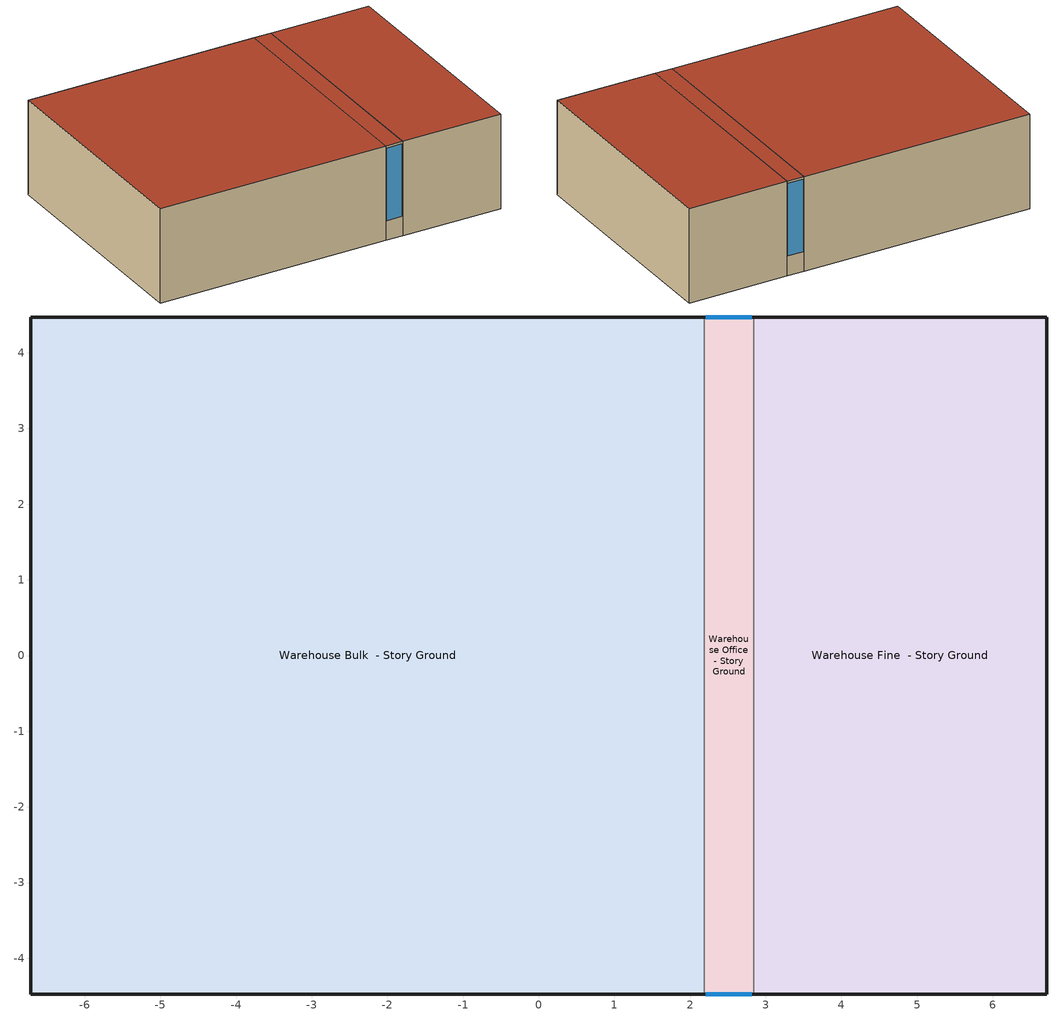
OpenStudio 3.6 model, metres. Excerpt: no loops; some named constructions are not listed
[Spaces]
Warehouse Bulk  - Story Ground
 floor ground (Foundation F 126 Perim 2673 Area 7956): -6.71,-4.47 -6.71,4.47 2.18,4.47 2.18,-4.47 z0
 wall outside: 2.18,4.47 -6.71,4.47 -6.71,-4.47 2.18,-4.47 z0:3.66
 wall to Warehouse Office  - Story Ground: 2.18,-4.47 2.18,4.47 z0:3.66
 roof outside: 2.18,-4.47 2.18,4.47 -6.71,4.47 -6.71,-4.47 z3.66
Warehouse Office  - Story Ground
 floor ground (Foundation F 126 Perim 131 Area 588): 2.18,-4.47 2.18,4.47 2.84,4.47 2.84,-4.47 z0
 wall outside: 2.84,4.47 2.18,4.47 / 2.18,-4.47 2.84,-4.47 z0:3.66
 wall to Warehouse Fine  - Story Ground: 2.84,-4.47 2.84,4.47 z0:3.66
 window: 2.21,-4.47 2.82,-4.47 / 2.82,4.47 2.21,4.47 z0.76:3.58
 roof outside: 2.84,-4.47 2.84,4.47 2.18,4.47 2.18,-4.47 z3.66
Warehouse Fine  - Story Ground
 floor ground (Foundation F 126 Perim 1668 Area 3459): 2.84,-4.47 2.84,4.47 6.71,4.47 6.71,-4.47 z0
 wall outside: 2.84,-4.47 6.71,-4.47 6.71,4.47 2.84,4.47 z0:3.66
 roof outside: 6.71,-4.47 6.71,4.47 2.84,4.47 2.84,-4.47 z3.66
[Schedule:Ruleset]
Name | Default Day Schedule | Summer Design Day Schedule | Winter Design Day Schedule
Clothing Schedule | Clothing Schedule Default Winter Clothes
Work Efficiency Schedule | Work Efficiency Schedule Default
Warehouse Fine Infil Schedule | Schedule Day 15
Warehouse Office_Plug_SCH | Warehouse Office_Plug_SCH Default | Warehouse Office_Plug_SCH Summer Design Day | Warehouse Office_Plug_SCH Winter Design Day
Warehouse Office Infil Schedule | Schedule Day 20
[Schedule:Day]
Clothing Schedule Default Winter Clothes; Warehouse Fine Infil Schedule Wknd Day; Warehouse Office_Plug_SCH Summer Design Day; Warehouse Office Infil Schedule Wknd Day; Building Hours of Operation NonResidential Saturday: 24, 0, 1
Clothing Schedule Summer Clothes: 24, 0, 0.5
Air Velocity Schedule Default: 24, 0, 0.2
Work Efficiency Schedule Default; Schedule Day 15; Warehouse Office_Plug_SCH Winter Design Day; Schedule Day 20; Building Hours of Operation NonResidential Sunday: 24, 0, 0
Warehouse BLDG_OCC_SCH WntrDsn|SmrDsn|Sat|Wkdy Day: Yes, 5, 30, 0, 5, 40, 0.0183333, 5, 50, 0.0366667, 6, 0, 0.055, 6, 10, 0.0733333, 6, 20, 0.0916667, 6, 30, 0.11, 6, 40, 0.126667, 6, 50, 0.143333, 7, 0, 0.16, 7, 10, 0.176667, 7, 20, 0.193333, 7, 30, 0.21, 7, 40, 0.341667, 7, 50, 0.473333, 8, 0, 0.605, 8, 9, 0.736667, 8, 19, 0.868333, 8, 29, 1, 8, 30, 1, 11, 30, 1, 11, 39, 0.921667, 11, 49, 0.843333, 11, 59, 0.765, 12, 9, 0.686667, 12, 19, 0.608333, 12, 29, 0.53, 12, 30, 0.53, 12, 39, 0.608333, 12, 49, 0.686667, 12, 59, 0.765, 13, 9, 0.843333, 13, 19, 0.921667, 13, 29, 1, 13, 30, 1, 16, 30, 1, 16, 40, 0.886667, 16, 50, 0.773333, 17, 0, 0.66, 17, 10, 0.546667, 17, 20, 0.433333, 17, 30, 0.32, 17, 40, 0.266667, 17, 50, 0.213333, 18, 0, 0.16, 18, 10, 0.106667, 18, 20, 0.0533333, 18, 30, 0, 24, 0, 0
Warehouse BLDG_LIGHT_STORAGE_SCH Sat|Wkdy Day; autogen Schedule Rule 22 1_day_sch: Yes, 6, 30, 0.1, 6, 40, 0.183333, 6, 50, 0.266667, 7, 0, 0.35, 7, 10, 0.433333, 7, 20, 0.516667, 7, 30, 0.6, 7, 40, 0.625, 7, 50, 0.65, 8, 0, 0.675, 8, 9, 0.7, 8, 19, 0.725, 8, 29, 0.75, 8, 30, 0.75, 8, 39, 0.766667, 8, 49, 0.783333, 8, 59, 0.8, 9, 9, 0.816667, 9, 19, 0.833333, 9, 29, 0.85, 9, 30, 0.85, 15, 30, 0.85, 15, 39, 0.833333, 15, 49, 0.816667, 15, 59, 0.8, 16, 9, 0.783333, 16, 19, 0.766667, 16, 30, 0.75, 16, 40, 0.725, 16, 50, 0.7, 17, 0, 0.675, 17, 10, 0.65, 17, 20, 0.625, 17, 30, 0.6, 17, 40, 0.516667, 17, 50, 0.433333, 18, 0, 0.35, 18, 10, 0.266667, 18, 20, 0.183333, 18, 30, 0.1, 24, 0, 0.1
Warehouse Bldg Equip Sun|Hol Day: Yes, 24, 0, 0
Warehouse Bulk Infil Schedule Wkdy Day: 8, 0, 0.765, 12, 0, 1, 13, 0, 0.765, 17, 0, 1, 24, 0, 0.765
Warehouse Bulk Infil Schedule Wknd Day: 24, 0, 0.765
Warehouse Fine Infil Schedule Wkdy Day; Warehouse Office Infil Schedule Wkdy Day: 9, 0, 1, 16, 0, 0.5, 24, 0, 1
Warehouse BLDG_LIGHT_OFFICE_SCH_2010 Sat|Wkdy Day; autogen Schedule Rule 29 1_day_sch: Yes, 5, 30, 0.18, 5, 40, 0.18279, 5, 50, 0.185581, 6, 0, 0.188371, 6, 10, 0.191161, 6, 20, 0.193952, 6, 30, 0.196742, 6, 40, 0.22383, 6, 50, 0.250917, 7, 0, 0.278005, 7, 10, 0.305093, 7, 20, 0.33218, 7, 30, 0.359268, 7, 40, 0.409166, 7, 50, 0.459065, 8, 0, 0.508963, 8, 9, 0.558861, 8, 19, 0.60876, 8, 29, 0.658658, 8, 30, 0.658658, 11, 30, 0.658658, 11, 39, 0.645827, 11, 49, 0.632996, 11, 59, 0.620165, 12, 9, 0.607334, 12, 19, 0.594503, 12, 29, 0.581672, 12, 30, 0.581672, 12, 39, 0.594503, 12, 49, 0.607334, 12, 59, 0.620165, 13, 9, 0.632996, 13, 19, 0.645827, 13, 29, 0.658658, 13, 30, 0.658658, 16, 30, 0.658658, 16, 40, 0.635847, 16, 50, 0.613037, 17, 0, 0.590226, 17, 10, 0.567415, 17, 20, 0.544605, 17, 30, 0.521794, 17, 40, 0.464828, 17, 50, 0.407863, 18, 0, 0.350897, 18, 10, 0.293931, 18, 20, 0.236966, 18, 30, 0.18, 24, 0, 0.18
Warehouse Office_Plug_SCH Default: Yes, 24, 0, 0.25545
Warehouse Office_Plug_SCH Sat|Wkdy Day; autogen Schedule Rule 30 1_day_sch: Yes, 5, 30, 0.25545, 5, 40, 0.261343, 5, 50, 0.267236, 6, 0, 0.273128, 6, 10, 0.279021, 6, 20, 0.284914, 6, 30, 0.290807, 6, 40, 0.323118, 6, 50, 0.35543, 7, 0, 0.387742, 7, 10, 0.420054, 7, 20, 0.452366, 7, 30, 0.484677, 7, 40, 0.565457, 7, 50, 0.646237, 8, 0, 0.727016, 8, 9, 0.807796, 8, 19, 0.888575, 8, 29, 0.969355, 8, 30, 0.969355, 11, 30, 0.969355, 11, 39, 0.959661, 11, 49, 0.949968, 11, 59, 0.940274, 12, 9, 0.930581, 12, 19, 0.920887, 12, 29, 0.911194, 12, 30, 0.911194, 12, 39, 0.920887, 12, 49, 0.930581, 12, 59, 0.940274, 13, 9, 0.949968, 13, 19, 0.959661, 13, 29, 0.969355, 13, 30, 0.969355, 16, 30, 0.969355, 16, 40, 0.888575, 16, 50, 0.807796, 17, 0, 0.727016, 17, 10, 0.646237, 17, 20, 0.565457, 17, 30, 0.484677, 17, 40, 0.446473, 17, 50, 0.408268, 18, 0, 0.370064, 18, 10, 0.331859, 18, 20, 0.293655, 18, 30, 0.25545, 24, 0, 0.25545
autogen Warehouse Bldg Equip 1_day_sch: Yes, 8, 0, 0.25, 12, 0, 1, 13, 0, 0.25, 17, 0, 1, 24, 0, 0.25
autogen Warehouse Bulk Storage Heating Setpoint Schedule 0_day_sch; autogen Warehouse Bulk Storage Heating Setpoint Schedule 1_day_sch: Yes, 24, 0, 10
autogen Warehouse Office Activity Schedule 0_day_sch; autogen Warehouse Office Activity Schedule 1_day_sch: Yes, 24, 0, 131.85
Schedule Day 4: 24, 0, 29.0122
Schedule Day 6: 24, 0, 20.7443
Schedule Day 25; Schedule Day 30; Schedule Day 35: 1, 0, 1, 2, 0, 1, 3, 0, 1, 4, 0, 1, 5, 0, 1, 6, 0, 0, 7, 0, 0, 8, 0, 0, 9, 0, 0, 10, 0, 0, 11, 0, 0, 12, 0, 0, 13, 0, 0, 14, 0, 0, 15, 0, 0, 16, 0, 0, 17, 0, 0, 18, 0, 0, 19, 0, 0, 20, 0, 0, 21, 0, 0, 22, 0, 0, 23, 0, 0, 24, 0, 0
Schedule Day 26; Schedule Day 27; Schedule Day 28; Schedule Day 31; Schedule Day 32; Schedule Day 33; Schedule Day 36; Schedule Day 37; Schedule Day 38; Schedule Day 46; Schedule Day 47; Schedule Day 48; Schedule Day 51; Schedule Day 52; Schedule Day 53; Schedule Day 56; Schedule Day 57; Schedule Day 58; Schedule Day 66; Schedule Day 67; Schedule Day 68; Schedule Day 80; Schedule Day 81; Schedule Day 82; Schedule Day 83; Schedule Day 84; Schedule Day 86; Schedule Day 87; Schedule Day 88; Schedule Day 101; Schedule Day 102; Schedule Day 103; Schedule Day 105; Schedule Day 106; Schedule Day 107; Schedule Day 108: 1, 0, 0, 2, 0, 0, 3, 0, 0, 4, 0, 0, 5, 0, 0, 6, 0, 0, 7, 0, 0, 8, 0, 0, 9, 0, 0, 10, 0, 0, 11, 0, 0, 12, 0, 0, 13, 0, 0, 14, 0, 0, 15, 0, 0, 16, 0, 0, 17, 0, 0, 18, 0, 0, 19, 0, 0, 20, 0, 0, 21, 0, 0, 22, 0, 0, 23, 0, 0, 24, 0, 0
Schedule Day 29: 1, 0, 1, 2, 0, 1, 3, 0, 1, 4, 0, 1, 5, 0, 1, 6, 0, 1, 7, 0, 1, 8, 0, 1, 9, 0, 1, 10, 0, 1, 11, 0, 1, 12, 0, 1, 13, 0, 1, 14, 0, 1, 15, 0, 1, 16, 0, 1, 17, 0, 1, 18, 0, 1, 19, 0, 1, 20, 0, 1, 21, 0, 1, 22, 0, 1, 23, 0, 1, 24, 0, 1
Schedule Day 34; Schedule Day 39: 1, 0, 1, 2, 0, 1, 3, 0, 1, 4, 0, 1, 5, 0, 1, 6, 0, 1, 7, 0, 1, 8, 0, 1, 9, 0, 1, 10, 0, 0.5, 11, 0, 0.5, 12, 0, 0.5, 13, 0, 0.5, 14, 0, 0.5, 15, 0, 0.5, 16, 0, 0.5, 17, 0, 1, 18, 0, 1, 19, 0, 1, 20, 0, 1, 21, 0, 1, 22, 0, 1, 23, 0, 1, 24, 0, 1
Schedule Day 45: 1, 0, 0.0327279, 2, 0, 0.065455, 3, 0, 0.0981822, 4, 0, 0.130909, 5, 0, 0.163636, 6, 0, 0, 7, 0, 0, 8, 0, 0, 9, 0, 0, 10, 0, 0, 11, 0, 0, 12, 0, 0, 13, 0, 0, 14, 0, 0, 15, 0, 0, 16, 0, 0, 17, 0, 0, 18, 0, 0, 19, 0, 0, 20, 0, 0, 21, 0, 0, 22, 0, 0, 23, 0, 0, 24, 0, 0
Schedule Day 49: 1, 0, 0.0327279, 2, 0, 0.065455, 3, 0, 0.0981822, 4, 0, 0.130909, 5, 0, 0.163636, 6, 0, 0.188371, 7, 0, 0.278005, 8, 0, 0.508963, 9, 0, 0.658658, 10, 0, 0.658658, 11, 0, 0.658658, 12, 0, 0.618882, 13, 0, 0.621448, 14, 0, 0.658658, 15, 0, 0.658658, 16, 0, 0.658658, 17, 0, 0.590226, 18, 0, 0.350897, 19, 0, 0.18, 20, 0, 0.18, 21, 0, 0.18, 22, 0, 0.18, 23, 0, 0.18, 24, 0, 0.18
Schedule Day 50: 1, 0, 0.0312507, 2, 0, 0.0625006, 3, 0, 0.0937505, 4, 0, 0.125, 5, 0, 0.15625, 6, 0, 0, 7, 0, 0, 8, 0, 0, 9, 0, 0, 10, 0, 0, 11, 0, 0, 12, 0, 0, 13, 0, 0, 14, 0, 0, 15, 0, 0, 16, 0, 0, 17, 0, 0, 18, 0, 0, 19, 0, 0, 20, 0, 0, 21, 0, 0, 22, 0, 0, 23, 0, 0, 24, 0, 0
Schedule Day 54: 1, 0, 0.0312507, 2, 0, 0.0625006, 3, 0, 0.0937505, 4, 0, 0.125, 5, 0, 0.15625, 6, 0, 0.1875, 7, 0, 0.21875, 8, 0, 0.25, 9, 0, 0.4375, 10, 0, 0.625, 11, 0, 0.8125, 12, 0, 1, 13, 0, 0.25, 14, 0, 0.4375, 15, 0, 0.625, 16, 0, 0.8125, 17, 0, 1, 18, 0, 0.892857, 19, 0, 0.785714, 20, 0, 0.678571, 21, 0, 0.571429, 22, 0, 0.464286, 23, 0, 0.357143, 24, 0, 0.25
Schedule Day 55: 1, 0, 0.0153849, 2, 0, 0.0307695, 3, 0, 0.046154, 4, 0, 0.0615386, 5, 0, 0.0769232, 6, 0, 0, 7, 0, 0, 8, 0, 0, 9, 0, 0, 10, 0, 0, 11, 0, 0, 12, 0, 0, 13, 0, 0, 14, 0, 0, 15, 0, 0, 16, 0, 0, 17, 0, 0, 18, 0, 0, 19, 0, 0, 20, 0, 0, 21, 0, 0, 22, 0, 0, 23, 0, 0, 24, 0, 0
Schedule Day 59: 1, 0, 0.0153849, 2, 0, 0.0307695, 3, 0, 0.046154, 4, 0, 0.0615386, 5, 0, 0.0769232, 6, 0, 0.0923077, 7, 0, 0.35, 8, 0, 0.675, 9, 0, 0.801667, 10, 0, 0.85, 11, 0, 0.85, 12, 0, 0.85, 13, 0, 0.85, 14, 0, 0.85, 15, 0, 0.85, 16, 0, 0.798333, 17, 0, 0.675, 18, 0, 0.35, 19, 0, 0.1, 20, 0, 0.1, 21, 0, 0.1, 22, 0, 0.1, 23, 0, 0.1, 24, 0, 0.1
Schedule Day 65: 1, 0, 0.7, 2, 0, 0.7, 3, 0, 0.7, 4, 0, 0.7, 5, 0, 0.7, 6, 0, 0, 7, 0, 0, 8, 0, 0, 9, 0, 0, 10, 0, 0, 11, 0, 0, 12, 0, 0, 13, 0, 0, 14, 0, 0, 15, 0, 0, 16, 0, 0, 17, 0, 0, 18, 0, 0, 19, 0, 0, 20, 0, 0, 21, 0, 0, 22, 0, 0, 23, 0, 0, 24, 0, 0
Schedule Day 69: 1, 0, 0.7, 2, 0, 0.7, 3, 0, 0.7, 4, 0, 0.7, 5, 0, 0.7, 6, 0, 0.7, 7, 0, 1, 8, 0, 1, 9, 0, 1, 10, 0, 1, 11, 0, 1, 12, 0, 1, 13, 0, 1, 14, 0, 1, 15, 0, 1, 16, 0, 1, 17, 0, 1, 18, 0, 1, 19, 0, 1, 20, 0, 1, 21, 0, 1, 22, 0, 1, 23, 0, 1, 24, 0, 1
Schedule Day 85: 1, 0, 0.0464464, 2, 0, 0.0928916, 3, 0, 0.139337, 4, 0, 0.185782, 5, 0, 0.232227, 6, 0, 0, 7, 0, 0, 8, 0, 0, 9, 0, 0, 10, 0, 0, 11, 0, 0, 12, 0, 0, 13, 0, 0, 14, 0, 0, 15, 0, 0, 16, 0, 0, 17, 0, 0, 18, 0, 0, 19, 0, 0, 20, 0, 0, 21, 0, 0, 22, 0, 0, 23, 0, 0, 24, 0, 0
Schedule Day 89: 1, 0, 0.0464464, 2, 0, 0.0928916, 3, 0, 0.139337, 4, 0, 0.185782, 5, 0, 0.232227, 6, 0, 0.273128, 7, 0, 0.387742, 8, 0, 0.727016, 9, 0, 0.969355, 10, 0, 0.969355, 11, 0, 0.969355, 12, 0, 0.939305, 13, 0, 0.941244, 14, 0, 0.969355, 15, 0, 0.969355, 16, 0, 0.969355, 17, 0, 0.727016, 18, 0, 0.370064, 19, 0, 0.25545, 20, 0, 0.25545, 21, 0, 0.25545, 22, 0, 0.25545, 23, 0, 0.25545, 24, 0, 0.25545
Schedule Day 100: 1, 0, 0.765, 2, 0, 0.765, 3, 0, 0.765, 4, 0, 0.765, 5, 0, 0.765, 6, 0, 0, 7, 0, 0, 8, 0, 0, 9, 0, 0, 10, 0, 0, 11, 0, 0, 12, 0, 0, 13, 0, 0, 14, 0, 0, 15, 0, 0, 16, 0, 0, 17, 0, 0, 18, 0, 0, 19, 0, 0, 20, 0, 0, 21, 0, 0, 22, 0, 0, 23, 0, 0, 24, 0, 0
Schedule Day 104: 1, 0, 0.765, 2, 0, 0.765, 3, 0, 0.765, 4, 0, 0.765, 5, 0, 0.765, 6, 0, 0.765, 7, 0, 0.765, 8, 0, 0.765, 9, 0, 1, 10, 0, 1, 11, 0, 1, 12, 0, 1, 13, 0, 0.765, 14, 0, 1, 15, 0, 1, 16, 0, 1, 17, 0, 1, 18, 0, 0.765, 19, 0, 0.765, 20, 0, 0.765, 21, 0, 0.765, 22, 0, 0.765, 23, 0, 0.765, 24, 0, 0.765
Schedule Day 109: 1, 0, 0, 2, 0, 0, 3, 0, 0, 4, 0, 0, 5, 0, 0, 6, 0, 0, 7, 0, 1, 8, 0, 1, 9, 0, 1, 10, 0, 1, 11, 0, 1, 12, 0, 1, 13, 0, 1, 14, 0, 1, 15, 0, 1, 16, 0, 1, 17, 0, 1, 18, 0, 1, 19, 0, 1, 20, 0, 1, 21, 0, 1, 22, 0, 1, 23, 0, 1, 24, 0, 1
[Schedule:Rule]
Schedule Rule 3: Schedule Ruleset=Clothing Schedule; Rule Order=0; Day Schedule=Clothing Schedule Summer Clothes; Date Specification Type=DateRange; Start Month=5; Start Day=1; End Month=9; End Day=30
Schedule Rule 27: Schedule Ruleset=Warehouse Fine Infil Schedule; Rule Order=6; Day Schedule=Warehouse Fine Infil Schedule Wkdy Day; Date Specification Type=DateRange; Start Month=1; Start Day=1; End Month=12; End Day=31; Apply Monday=Yes; Apply Tuesday=Yes; Apply Wednesday=Yes; Apply Thursday=Yes; Apply Friday=Yes
Schedule Rule 28: Schedule Ruleset=Warehouse Fine Infil Schedule; Rule Order=5; Day Schedule=Warehouse Fine Infil Schedule Wknd Day; Date Specification Type=DateRange; Start Month=1; Start Day=1; End Month=12; End Day=31; Apply Sunday=Yes; Apply Saturday=Yes
Schedule Rule 30: Schedule Ruleset=Warehouse Office_Plug_SCH; Rule Order=5; Day Schedule=Warehouse Office_Plug_SCH Sat|Wkdy Day; Date Specification Type=DateRange; Start Month=1; Start Day=1; End Month=12; End Day=31; Apply Monday=Yes; Apply Tuesday=Yes; Apply Wednesday=Yes; Apply Thursday=Yes; Apply Friday=Yes; Apply Saturday=Yes
Schedule Rule 31: Schedule Ruleset=Warehouse Office Infil Schedule; Rule Order=6; Day Schedule=Warehouse Office Infil Schedule Wkdy Day; Date Specification Type=DateRange; Start Month=1; Start Day=1; End Month=12; End Day=31; Apply Monday=Yes; Apply Tuesday=Yes; Apply Wednesday=Yes; Apply Thursday=Yes; Apply Friday=Yes
Schedule Rule 32: Schedule Ruleset=Warehouse Office Infil Schedule; Rule Order=5; Day Schedule=Warehouse Office Infil Schedule Wknd Day; Date Specification Type=DateRange; Start Month=1; Start Day=1; End Month=12; End Day=31; Apply Sunday=Yes; Apply Saturday=Yes
autogen Schedule Rule 30 1: Schedule Ruleset=Warehouse Office_Plug_SCH; Rule Order=6; Day Schedule=autogen Schedule Rule 30 1_day_sch; Date Specification Type=SpecificDates; Apply Monday=Yes; Apply Tuesday=Yes; Apply Wednesday=Yes; Apply Thursday=Yes; Apply Friday=Yes; Apply Sunday=Yes; Apply Saturday=Yes; Specific Month 1=1; Specific Day 1=2; Specific Month 2=1; Specific Day 2=9; Specific Month 3=1; Specific Day 3=16; Specific Month 4=1; Specific Day 4=23; Specific Month 5=1; Specific Day 5=30; Specific Month 6=2; Specific Day 6=6; Specific Month 7=2; Specific Day 7=13; Specific Month 8=2; Specific Day 8=20; Specific Month 9=2; Specific Day 9=27; Specific Month 10=3; Specific Day 10=5; Specific Month 11=3; Specific Day 11=12; Specific Month 12=3; Specific Day 12=19; Specific Month 13=3; Specific Day 13=26; Specific Month 14=4; Specific Day 14=2; Specific Month 15=4; Specific Day 15=9; Specific Month 16=4; Specific Day 16=16; Specific Month 17=4; Specific Day 17=23; Specific Month 18=4; Specific Day 18=30; Specific Month 19=5; Specific Day 19=7; Specific Month 20=5; Specific Day 20=14; Specific Month 21=5; Specific Day 21=21; Specific Month 22=5; Specific Day 22=28; Specific Month 23=6; Specific Day 23=4; Specific Month 24=6; Specific Day 24=11; Specific Month 25=6; Specific Day 25=18; Specific Month 26=6; Specific Day 26=25; Specific Month 27=7; Specific Day 27=2; Specific Month 28=7; Specific Day 28=9; Specific Month 29=7; Specific Day 29=16; Specific Month 30=7; Specific Day 30=23; Specific Month 31=7; Specific Day 31=30; Specific Month 32=8; Specific Day 32=6; Specific Month 33=8; Specific Day 33=13; Specific Month 34=8; Specific Day 34=20; Specific Month 35=8; Specific Day 35=27; Specific Month 36=9; Specific Day 36=3; Specific Month 37=9; Specific Day 37=10; Specific Month 38=9; Specific Day 38=17; Specific Month 39=9; Specific Day 39=24; Specific Month 40=10; Specific Day 40=1; Specific Month 41=10; Specific Day 41=8; Specific Month 42=10; Specific Day 42=15; Specific Month 43=10; Specific Day 43=22; Specific Month 44=10; Specific Day 44=29; Specific Month 45=11; Specific Day 45=5; Specific Month 46=11; Specific Day 46=12; Specific Month 47=11; Specific Day 47=19; Specific Month 48=11; Specific Day 48=26; Specific Month 49=12; Specific Day 49=3; Specific Month 50=12; Specific Day 50=10; Specific Month 51=12; Specific Day 51=17; Specific Month 52=12; Specific Day 52=24; Specific Month 53=12; Specific Day 53=31
Warehouse Office Infil Schedule Outage Day 124: Schedule Ruleset=Warehouse Office Infil Schedule; Rule Order=4; Day Schedule=Schedule Day 30; Date Specification Type=DateRange; Start Month=5; Start Day=4; End Month=5; End Day=4; Apply Monday=Yes; Apply Tuesday=Yes; Apply Wednesday=Yes; Apply Thursday=Yes; Apply Friday=Yes; Apply Sunday=Yes; Apply Saturday=Yes
Warehouse Office Infil Schedule Outage Day 125: Schedule Ruleset=Warehouse Office Infil Schedule; Rule Order=3; Day Schedule=Schedule Day 31; Date Specification Type=DateRange; Start Month=5; Start Day=5; End Month=5; End Day=5; Apply Monday=Yes; Apply Tuesday=Yes; Apply Wednesday=Yes; Apply Thursday=Yes; Apply Friday=Yes; Apply Sunday=Yes; Apply Saturday=Yes
Warehouse Office Infil Schedule Outage Day 126: Schedule Ruleset=Warehouse Office Infil Schedule; Rule Order=2; Day Schedule=Schedule Day 32; Date Specification Type=DateRange; Start Month=5; Start Day=6; End Month=5; End Day=6; Apply Monday=Yes; Apply Tuesday=Yes; Apply Wednesday=Yes; Apply Thursday=Yes; Apply Friday=Yes; Apply Sunday=Yes; Apply Saturday=Yes
Warehouse Office Infil Schedule Outage Day 127: Schedule Ruleset=Warehouse Office Infil Schedule; Rule Order=1; Day Schedule=Schedule Day 33; Date Specification Type=DateRange; Start Month=5; Start Day=7; End Month=5; End Day=7; Apply Monday=Yes; Apply Tuesday=Yes; Apply Wednesday=Yes; Apply Thursday=Yes; Apply Friday=Yes; Apply Sunday=Yes; Apply Saturday=Yes
Warehouse Office Infil Schedule Outage Day 128: Schedule Ruleset=Warehouse Office Infil Schedule; Rule Order=0; Day Schedule=Schedule Day 34; Date Specification Type=DateRange; Start Month=5; Start Day=8; End Month=5; End Day=8; Apply Monday=Yes; Apply Tuesday=Yes; Apply Wednesday=Yes; Apply Thursday=Yes; Apply Friday=Yes; Apply Sunday=Yes; Apply Saturday=Yes
Warehouse Fine Infil Schedule Outage Day 124: Schedule Ruleset=Warehouse Fine Infil Schedule; Rule Order=4; Day Schedule=Schedule Day 35; Date Specification Type=DateRange; Start Month=5; Start Day=4; End Month=5; End Day=4; Apply Monday=Yes; Apply Tuesday=Yes; Apply Wednesday=Yes; Apply Thursday=Yes; Apply Friday=Yes; Apply Sunday=Yes; Apply Saturday=Yes
Warehouse Fine Infil Schedule Outage Day 125: Schedule Ruleset=Warehouse Fine Infil Schedule; Rule Order=3; Day Schedule=Schedule Day 36; Date Specification Type=DateRange; Start Month=5; Start Day=5; End Month=5; End Day=5; Apply Monday=Yes; Apply Tuesday=Yes; Apply Wednesday=Yes; Apply Thursday=Yes; Apply Friday=Yes; Apply Sunday=Yes; Apply Saturday=Yes
Warehouse Fine Infil Schedule Outage Day 126: Schedule Ruleset=Warehouse Fine Infil Schedule; Rule Order=2; Day Schedule=Schedule Day 37; Date Specification Type=DateRange; Start Month=5; Start Day=6; End Month=5; End Day=6; Apply Monday=Yes; Apply Tuesday=Yes; Apply Wednesday=Yes; Apply Thursday=Yes; Apply Friday=Yes; Apply Sunday=Yes; Apply Saturday=Yes
Warehouse Fine Infil Schedule Outage Day 127: Schedule Ruleset=Warehouse Fine Infil Schedule; Rule Order=1; Day Schedule=Schedule Day 38; Date Specification Type=DateRange; Start Month=5; Start Day=7; End Month=5; End Day=7; Apply Monday=Yes; Apply Tuesday=Yes; Apply Wednesday=Yes; Apply Thursday=Yes; Apply Friday=Yes; Apply Sunday=Yes; Apply Saturday=Yes
Warehouse Fine Infil Schedule Outage Day 128: Schedule Ruleset=Warehouse Fine Infil Schedule; Rule Order=0; Day Schedule=Schedule Day 39; Date Specification Type=DateRange; Start Month=5; Start Day=8; End Month=5; End Day=8; Apply Monday=Yes; Apply Tuesday=Yes; Apply Wednesday=Yes; Apply Thursday=Yes; Apply Friday=Yes; Apply Sunday=Yes; Apply Saturday=Yes
Work Efficiency Schedule Outage Day 124: Schedule Ruleset=Work Efficiency Schedule; Rule Order=4; Day Schedule=Schedule Day 80; Date Specification Type=DateRange; Start Month=5; Start Day=4; End Month=5; End Day=4; Apply Monday=Yes; Apply Tuesday=Yes; Apply Wednesday=Yes; Apply Thursday=Yes; Apply Friday=Yes; Apply Sunday=Yes; Apply Saturday=Yes
Work Efficiency Schedule Outage Day 125: Schedule Ruleset=Work Efficiency Schedule; Rule Order=3; Day Schedule=Schedule Day 81; Date Specification Type=DateRange; Start Month=5; Start Day=5; End Month=5; End Day=5; Apply Monday=Yes; Apply Tuesday=Yes; Apply Wednesday=Yes; Apply Thursday=Yes; Apply Friday=Yes; Apply Sunday=Yes; Apply Saturday=Yes
Work Efficiency Schedule Outage Day 126: Schedule Ruleset=Work Efficiency Schedule; Rule Order=2; Day Schedule=Schedule Day 82; Date Specification Type=DateRange; Start Month=5; Start Day=6; End Month=5; End Day=6; Apply Monday=Yes; Apply Tuesday=Yes; Apply Wednesday=Yes; Apply Thursday=Yes; Apply Friday=Yes; Apply Sunday=Yes; Apply Saturday=Yes
Work Efficiency Schedule Outage Day 127: Schedule Ruleset=Work Efficiency Schedule; Rule Order=1; Day Schedule=Schedule Day 83; Date Specification Type=DateRange; Start Month=5; Start Day=7; End Month=5; End Day=7; Apply Monday=Yes; Apply Tuesday=Yes; Apply Wednesday=Yes; Apply Thursday=Yes; Apply Friday=Yes; Apply Sunday=Yes; Apply Saturday=Yes
Work Efficiency Schedule Outage Day 128: Schedule Ruleset=Work Efficiency Schedule; Rule Order=0; Day Schedule=Schedule Day 84; Date Specification Type=DateRange; Start Month=5; Start Day=8; End Month=5; End Day=8; Apply Monday=Yes; Apply Tuesday=Yes; Apply Wednesday=Yes; Apply Thursday=Yes; Apply Friday=Yes; Apply Sunday=Yes; Apply Saturday=Yes
Warehouse Office_Plug_SCH Outage Day 124: Schedule Ruleset=Warehouse Office_Plug_SCH; Rule Order=4; Day Schedule=Schedule Day 85; Date Specification Type=DateRange; Start Month=5; Start Day=4; End Month=5; End Day=4; Apply Monday=Yes; Apply Tuesday=Yes; Apply Wednesday=Yes; Apply Thursday=Yes; Apply Friday=Yes; Apply Sunday=Yes; Apply Saturday=Yes
Warehouse Office_Plug_SCH Outage Day 125: Schedule Ruleset=Warehouse Office_Plug_SCH; Rule Order=3; Day Schedule=Schedule Day 86; Date Specification Type=DateRange; Start Month=5; Start Day=5; End Month=5; End Day=5; Apply Monday=Yes; Apply Tuesday=Yes; Apply Wednesday=Yes; Apply Thursday=Yes; Apply Friday=Yes; Apply Sunday=Yes; Apply Saturday=Yes
Warehouse Office_Plug_SCH Outage Day 126: Schedule Ruleset=Warehouse Office_Plug_SCH; Rule Order=2; Day Schedule=Schedule Day 87; Date Specification Type=DateRange; Start Month=5; Start Day=6; End Month=5; End Day=6; Apply Monday=Yes; Apply Tuesday=Yes; Apply Wednesday=Yes; Apply Thursday=Yes; Apply Friday=Yes; Apply Sunday=Yes; Apply Saturday=Yes
Warehouse Office_Plug_SCH Outage Day 127: Schedule Ruleset=Warehouse Office_Plug_SCH; Rule Order=1; Day Schedule=Schedule Day 88; Date Specification Type=DateRange; Start Month=5; Start Day=7; End Month=5; End Day=7; Apply Monday=Yes; Apply Tuesday=Yes; Apply Wednesday=Yes; Apply Thursday=Yes; Apply Friday=Yes; Apply Sunday=Yes; Apply Saturday=Yes
Warehouse Office_Plug_SCH Outage Day 128: Schedule Ruleset=Warehouse Office_Plug_SCH; Rule Order=0; Day Schedule=Schedule Day 89; Date Specification Type=DateRange; Start Month=5; Start Day=8; End Month=5; End Day=8; Apply Monday=Yes; Apply Tuesday=Yes; Apply Wednesday=Yes; Apply Thursday=Yes; Apply Friday=Yes; Apply Sunday=Yes; Apply Saturday=Yes
